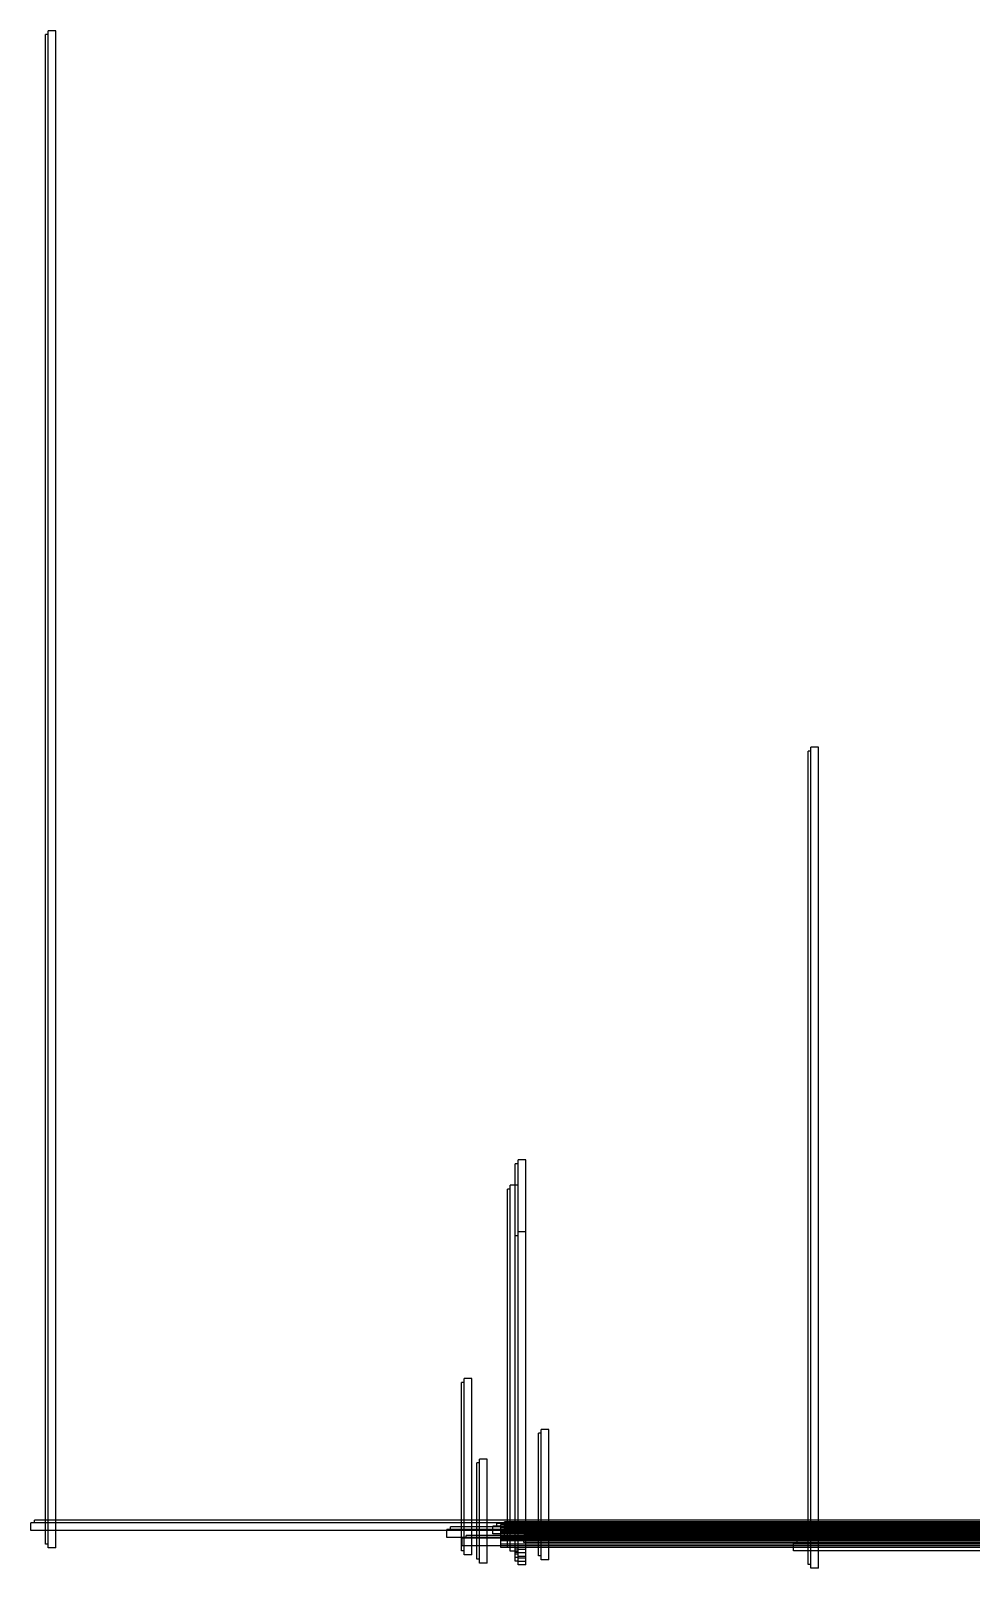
# Model space of a CAD drawing. Header units: millimetres. Extents: x -1225 to 566, y -985 to 617.
# Drawn here: x -952.4 to -830.3, y 3.2 to 202.8 of the extents above; entities that cross this region are included whole.
import ezdxf

# ---------------------------------------------------------------- set-up
doc = ezdxf.new("R2010")
doc.units = ezdxf.units.MM
doc.layers.add('HIDDEN', color=8, linetype='Continuous')
doc.layers.add('VISIBLE', color=7, linetype='Continuous')

msp = doc.modelspace()

# ---------------------------------------------------------------- linework, layer by layer
at = {"layer": 'HIDDEN'}
for points in [[(-950.18, 202.25), (-950.53, 202.25)], [(-950.53, 6.31), (-950.53, 202.25)], [(-950.18, 202.25), (-950.53, 202.25)], [(-950.53, 6.31), (-950.53, 202.25)], [(-950.18, 202.25), (-950.53, 202.25)], [(-950.53, 6.31), (-950.53, 202.25)], [(-950.18, 202.25), (-950.53, 202.25)], [(-950.53, 6.31), (-950.53, 202.25)], [(-950.18, 202.25), (-950.53, 202.25)], [(-950.53, 6.31), (-950.53, 202.25)], [(-949.18, 202.75), (-950.18, 202.75)], [(-950.18, 5.81), (-950.18, 202.75)], [(-950.18, 6.31), (-950.18, 202.25)], [(-950.18, 6.31), (-950.18, 202.25)], [(-950.18, 6.31), (-950.18, 202.25)], [(-950.18, 6.31), (-950.18, 202.25)], [(-950.18, 6.31), (-950.18, 202.25)], [(-950.18, 6.31), (-950.18, 202.25)], [(-949.18, 5.81), (-949.18, 202.75)], [(-851.18, 109.25), (-851.53, 109.25)], [(-851.53, 3.67), (-851.53, 109.25)], [(-851.18, 109.25), (-851.53, 109.25)], [(-851.53, 3.67), (-851.53, 109.25)], [(-851.18, 109.25), (-851.53, 109.25)], [(-851.53, 3.67), (-851.53, 109.25)], [(-851.18, 109.25), (-851.53, 109.25)], [(-851.53, 3.67), (-851.53, 109.25)], [(-851.18, 109.25), (-851.53, 109.25)], [(-851.53, 3.67), (-851.53, 109.25)], [(-850.18, 109.75), (-851.18, 109.75)], [(-851.18, 3.17), (-851.18, 109.75)], [(-851.18, 3.67), (-851.18, 109.25)], [(-851.18, 3.67), (-851.18, 109.25)], [(-851.18, 3.67), (-851.18, 109.25)], [(-851.18, 3.67), (-851.18, 109.25)], [(-851.18, 3.67), (-851.18, 109.25)], [(-851.18, 3.67), (-851.18, 109.25)], [(-850.18, 3.17), (-850.18, 109.75)], [(-888.18, 56.18), (-889.18, 56.18)], [(-889.18, 4.05), (-889.18, 56.18)], [(-888.18, 56.18), (-889.18, 56.18)], [(-889.18, 3.61), (-889.18, 56.18)], [(-888.18, 56.18), (-889.18, 56.18)], [(-889.18, 4.49), (-889.18, 56.18)], [(-888.18, 56.18), (-889.18, 56.18)], [(-889.18, 4.05), (-889.18, 56.18)], [(-888.18, 56.18), (-889.18, 56.18)], [(-889.18, 5.59), (-889.18, 56.18)], [(-888.18, 56.18), (-889.18, 56.18)], [(-889.18, 4.49), (-889.18, 56.18)], [(-888.18, 56.18), (-889.18, 56.18)], [(-889.18, 5.59), (-889.18, 56.18)], [(-888.18, 4.05), (-888.18, 56.18)], [(-888.18, 3.61), (-888.18, 56.18)], [(-888.18, 4.49), (-888.18, 56.18)], [(-888.18, 4.05), (-888.18, 56.18)], [(-888.18, 5.59), (-888.18, 56.18)], [(-888.18, 4.49), (-888.18, 56.18)], [(-888.18, 5.59), (-888.18, 56.18)], [(-889.18, 55.68), (-889.53, 55.68)], [(-889.53, 4.11), (-889.53, 55.68)], [(-889.18, 55.68), (-889.53, 55.68)], [(-889.53, 4.11), (-889.53, 55.68)], [(-889.18, 55.68), (-889.53, 55.68)], [(-889.53, 4.11), (-889.53, 55.68)], [(-889.18, 55.68), (-889.53, 55.68)], [(-889.53, 4.11), (-889.53, 55.68)], [(-889.18, 55.68), (-889.53, 55.68)], [(-889.53, 4.55), (-889.53, 55.68)], [(-889.18, 55.68), (-889.53, 55.68)], [(-889.53, 4.11), (-889.53, 55.68)], [(-889.18, 55.68), (-889.53, 55.68)], [(-889.53, 4.55), (-889.53, 55.68)], [(-889.18, 55.68), (-889.53, 55.68)], [(-889.53, 4.55), (-889.53, 55.68)], [(-889.18, 55.68), (-889.53, 55.68)], [(-889.53, 4.55), (-889.53, 55.68)], [(-889.18, 55.68), (-889.53, 55.68)], [(-889.53, 4.55), (-889.53, 55.68)], [(-889.18, 55.68), (-889.53, 55.68)], [(-889.53, 4.99), (-889.53, 55.68)], [(-889.18, 55.68), (-889.53, 55.68)], [(-889.53, 4.55), (-889.53, 55.68)], [(-889.18, 55.68), (-889.53, 55.68)], [(-889.53, 4.99), (-889.53, 55.68)], [(-889.18, 55.68), (-889.53, 55.68)], [(-889.53, 4.99), (-889.53, 55.68)], [(-889.18, 55.68), (-889.53, 55.68)], [(-889.53, 4.99), (-889.53, 55.68)], [(-889.18, 55.68), (-889.53, 55.68)], [(-889.53, 4.99), (-889.53, 55.68)], [(-889.18, 55.68), (-889.53, 55.68)], [(-889.53, 5.37), (-889.53, 55.68)], [(-889.18, 55.68), (-889.53, 55.68)], [(-889.53, 4.99), (-889.53, 55.68)], [(-889.18, 55.68), (-889.53, 55.68)], [(-889.53, 6.09), (-889.53, 55.68)], [(-889.18, 55.68), (-889.53, 55.68)], [(-889.53, 6.09), (-889.53, 55.68)], [(-889.18, 55.68), (-889.53, 55.68)], [(-889.53, 6.09), (-889.53, 55.68)], [(-889.18, 55.68), (-889.53, 55.68)], [(-889.53, 6.09), (-889.53, 55.68)], [(-889.18, 55.68), (-889.53, 55.68)], [(-889.53, 6.09), (-889.53, 55.68)], [(-889.18, 4.11), (-889.18, 55.68)], [(-889.18, 4.11), (-889.18, 55.68)], [(-889.18, 4.11), (-889.18, 55.68)], [(-889.18, 4.11), (-889.18, 55.68)], [(-889.18, 4.11), (-889.18, 55.68)], [(-889.18, 4.11), (-889.18, 55.68)], [(-889.18, 4.55), (-889.18, 55.68)], [(-889.18, 4.55), (-889.18, 55.68)], [(-889.18, 4.55), (-889.18, 55.68)], [(-889.18, 4.55), (-889.18, 55.68)], [(-889.18, 4.55), (-889.18, 55.68)], [(-889.18, 4.55), (-889.18, 55.68)], [(-889.18, 4.99), (-889.18, 55.68)], [(-889.18, 4.99), (-889.18, 55.68)], [(-889.18, 4.99), (-889.18, 55.68)], [(-889.18, 4.99), (-889.18, 55.68)], [(-889.18, 4.99), (-889.18, 55.68)], [(-889.18, 4.99), (-889.18, 55.68)], [(-889.18, 6.09), (-889.18, 55.68)], [(-889.18, 6.09), (-889.18, 55.68)], [(-889.18, 6.09), (-889.18, 55.68)], [(-889.18, 6.09), (-889.18, 55.68)], [(-889.18, 6.09), (-889.18, 55.68)], [(-889.18, 6.09), (-889.18, 55.68)], [(-890.18, 52.38), (-890.53, 52.38)], [(-890.53, 5.87), (-890.53, 52.38)], [(-890.18, 52.38), (-890.53, 52.38)], [(-890.53, 5.87), (-890.53, 52.38)], [(-890.18, 52.38), (-890.53, 52.38)], [(-890.53, 5.87), (-890.53, 52.38)], [(-890.18, 52.38), (-890.53, 52.38)], [(-890.53, 5.87), (-890.53, 52.38)], [(-890.18, 52.38), (-890.53, 52.38)], [(-890.53, 5.87), (-890.53, 52.38)], [(-889.18, 52.88), (-890.18, 52.88)], [(-890.18, 5.37), (-890.18, 52.88)], [(-890.18, 5.87), (-890.18, 52.38)], [(-890.18, 5.87), (-890.18, 52.38)], [(-890.18, 5.87), (-890.18, 52.38)], [(-890.18, 5.87), (-890.18, 52.38)], [(-890.18, 5.87), (-890.18, 52.38)], [(-890.18, 5.87), (-890.18, 52.38)], [(-889.18, 52.88), (-889.53, 52.88)], [(-889.18, 5.59), (-889.18, 52.88)], [(-889.18, 5.37), (-889.18, 52.88)], [(-889.18, 46.33), (-889.53, 46.33)], [(-889.53, 5.21), (-889.53, 46.33)], [(-889.18, 46.33), (-889.53, 46.33)], [(-889.53, 5.21), (-889.53, 46.33)], [(-889.18, 46.33), (-889.53, 46.33)], [(-889.53, 5.21), (-889.53, 46.33)], [(-889.18, 46.33), (-889.53, 46.33)], [(-889.53, 5.21), (-889.53, 46.33)], [(-889.18, 46.33), (-889.53, 46.33)], [(-889.53, 5.37), (-889.53, 46.33)], [(-889.18, 46.33), (-889.53, 46.33)], [(-889.53, 5.21), (-889.53, 46.33)], [(-889.18, 46.33), (-889.53, 46.33)], [(-889.53, 5.65), (-889.53, 46.33)], [(-889.18, 46.33), (-889.53, 46.33)], [(-889.53, 5.65), (-889.53, 46.33)], [(-889.18, 46.33), (-889.53, 46.33)], [(-889.53, 5.65), (-889.53, 46.33)], [(-889.18, 46.33), (-889.53, 46.33)], [(-889.53, 5.65), (-889.53, 46.33)], [(-889.18, 46.33), (-889.53, 46.33)], [(-889.53, 5.65), (-889.53, 46.33)], [(-889.18, 46.33), (-889.53, 46.33)], [(-889.53, 5.65), (-889.53, 46.33)], [(-888.18, 46.83), (-889.18, 46.83)], [(-889.18, 5.15), (-889.18, 46.83)], [(-888.18, 46.83), (-889.18, 46.83)], [(-889.18, 4.71), (-889.18, 46.83)], [(-888.18, 46.83), (-889.18, 46.83)], [(-889.18, 5.37), (-889.18, 46.83)], [(-888.18, 46.83), (-889.18, 46.83)], [(-889.18, 5.15), (-889.18, 46.83)], [(-889.18, 5.21), (-889.18, 46.33)], [(-889.18, 5.21), (-889.18, 46.33)], [(-889.18, 5.21), (-889.18, 46.33)], [(-889.18, 5.21), (-889.18, 46.33)], [(-889.18, 5.21), (-889.18, 46.33)], [(-889.18, 5.21), (-889.18, 46.33)], [(-889.18, 5.65), (-889.18, 46.33)], [(-889.18, 5.65), (-889.18, 46.33)], [(-889.18, 5.65), (-889.18, 46.33)], [(-889.18, 5.65), (-889.18, 46.33)], [(-889.18, 5.65), (-889.18, 46.33)], [(-889.18, 5.65), (-889.18, 46.33)], [(-888.18, 5.15), (-888.18, 46.83)], [(-888.18, 4.71), (-888.18, 46.83)], [(-888.18, 5.59), (-888.18, 46.83)], [(-888.18, 5.15), (-888.18, 46.83)], [(-896.18, 27.3), (-896.53, 27.3)], [(-896.53, 5.43), (-896.53, 27.3)], [(-896.18, 27.3), (-896.53, 27.3)], [(-896.53, 5.43), (-896.53, 27.3)], [(-896.18, 27.3), (-896.53, 27.3)], [(-896.53, 5.43), (-896.53, 27.3)], [(-896.18, 27.3), (-896.53, 27.3)], [(-896.53, 5.43), (-896.53, 27.3)], [(-896.18, 27.3), (-896.53, 27.3)], [(-896.53, 5.43), (-896.53, 27.3)], [(-895.18, 27.8), (-896.18, 27.8)], [(-896.18, 4.93), (-896.18, 27.8)], [(-896.18, 5.43), (-896.18, 27.3)], [(-896.18, 5.43), (-896.18, 27.3)], [(-896.18, 5.43), (-896.18, 27.3)], [(-896.18, 5.43), (-896.18, 27.3)], [(-896.18, 5.43), (-896.18, 27.3)], [(-896.18, 5.43), (-896.18, 27.3)], [(-895.18, 4.93), (-895.18, 27.8)], [(-886.18, 20.7), (-886.53, 20.7)], [(-886.53, 4.77), (-886.53, 20.7)], [(-886.18, 20.7), (-886.53, 20.7)], [(-886.53, 4.77), (-886.53, 20.7)], [(-886.18, 20.7), (-886.53, 20.7)], [(-886.53, 4.77), (-886.53, 20.7)], [(-886.18, 20.7), (-886.53, 20.7)], [(-886.53, 4.77), (-886.53, 20.7)], [(-886.18, 20.7), (-886.53, 20.7)], [(-886.53, 4.77), (-886.53, 20.7)], [(-885.18, 21.2), (-886.18, 21.2)], [(-886.18, 4.27), (-886.18, 21.2)], [(-886.18, 4.77), (-886.18, 20.7)], [(-886.18, 4.77), (-886.18, 20.7)], [(-886.18, 4.77), (-886.18, 20.7)], [(-886.18, 4.77), (-886.18, 20.7)], [(-886.18, 4.77), (-886.18, 20.7)], [(-886.18, 4.77), (-886.18, 20.7)], [(-885.18, 4.27), (-885.18, 21.2)], [(-894.18, 16.85), (-894.53, 16.85)], [(-894.53, 4.33), (-894.53, 16.85)], [(-894.18, 16.85), (-894.53, 16.85)], [(-894.53, 4.33), (-894.53, 16.85)], [(-894.18, 16.85), (-894.53, 16.85)], [(-894.53, 4.33), (-894.53, 16.85)], [(-894.18, 16.85), (-894.53, 16.85)], [(-894.53, 4.33), (-894.53, 16.85)], [(-894.18, 16.85), (-894.53, 16.85)], [(-894.53, 4.33), (-894.53, 16.85)], [(-893.18, 17.35), (-894.18, 17.35)], [(-894.18, 3.83), (-894.18, 17.35)], [(-894.18, 4.33), (-894.18, 16.85)], [(-894.18, 4.33), (-894.18, 16.85)], [(-894.18, 4.33), (-894.18, 16.85)], [(-894.18, 4.33), (-894.18, 16.85)], [(-894.18, 4.33), (-894.18, 16.85)], [(-894.18, 4.33), (-894.18, 16.85)], [(-893.18, 3.83), (-893.18, 17.35)], [(-691.93, 9.06), (-952.43, 9.06)], [(-952.43, 8.06), (-952.43, 9.06)], [(-691.93, 8.06), (-952.43, 8.06)], [(-692.43, 9.41), (-951.93, 9.41)], [(-951.93, 9.06), (-951.93, 9.41)], [(-692.43, 9.41), (-951.93, 9.41)], [(-951.93, 9.06), (-951.93, 9.41)], [(-692.43, 9.41), (-951.93, 9.41)], [(-951.93, 9.06), (-951.93, 9.41)], [(-692.43, 9.41), (-951.93, 9.41)], [(-951.93, 9.06), (-951.93, 9.41)], [(-692.43, 9.41), (-951.93, 9.41)], [(-951.93, 9.06), (-951.93, 9.41)], [(-692.43, 9.06), (-951.93, 9.06)], [(-692.43, 9.06), (-951.93, 9.06)], [(-692.43, 9.06), (-951.93, 9.06)], [(-692.43, 9.06), (-951.93, 9.06)], [(-692.43, 9.06), (-951.93, 9.06)], [(-692.43, 9.06), (-951.93, 9.06)], [(-950.53, 8.06), (-950.53, 9.06)], [(-949.18, 9.41), (-950.18, 9.41)], [(-673.93, 8.18), (-898.43, 8.18)], [(-898.43, 8.06), (-898.43, 8.18)], [(-667.93, 8.18), (-898.43, 8.18)], [(-898.43, 7.18), (-898.43, 8.18)], [(-668.43, 8.53), (-897.93, 8.53)], [(-897.93, 8.18), (-897.93, 8.53)], [(-668.43, 8.53), (-897.93, 8.53)], [(-897.93, 8.18), (-897.93, 8.53)], [(-668.43, 8.53), (-897.93, 8.53)], [(-897.93, 8.18), (-897.93, 8.53)], [(-668.43, 8.53), (-897.93, 8.53)], [(-897.93, 8.18), (-897.93, 8.53)], [(-674.43, 8.53), (-897.93, 8.53)], [(-897.93, 8.18), (-897.93, 8.53)], [(-668.43, 8.53), (-897.93, 8.53)], [(-897.93, 8.18), (-897.93, 8.53)], [(-668.43, 8.18), (-897.93, 8.18)], [(-668.43, 8.18), (-897.93, 8.18)], [(-668.43, 8.18), (-897.93, 8.18)], [(-668.43, 8.18), (-897.93, 8.18)], [(-668.43, 8.18), (-897.93, 8.18)], [(-668.43, 8.18), (-897.93, 8.18)], [(-896.53, 7.18), (-896.53, 9.41)], [(-896.18, 8.06), (-896.18, 9.41)], [(-895.18, 8.06), (-895.18, 9.41)], [(-894.53, 7.18), (-894.53, 9.41)], [(-894.18, 7.18), (-894.18, 9.41)], [(-893.18, 7.18), (-893.18, 9.41)], [(-685.93, 8.62), (-892.43, 8.62)], [(-892.43, 8.06), (-892.43, 8.62)], [(-679.93, 8.62), (-892.43, 8.62)], [(-892.43, 7.62), (-892.43, 8.62)], [(-680.43, 8.97), (-891.93, 8.97)], [(-891.93, 8.62), (-891.93, 8.97)], [(-680.43, 8.97), (-891.93, 8.97)], [(-891.93, 8.62), (-891.93, 8.97)], [(-680.43, 8.97), (-891.93, 8.97)], [(-891.93, 8.62), (-891.93, 8.97)], [(-680.43, 8.97), (-891.93, 8.97)], [(-891.93, 8.62), (-891.93, 8.97)], [(-686.43, 8.97), (-891.93, 8.97)], [(-891.93, 8.62), (-891.93, 8.97)], [(-680.43, 8.97), (-891.93, 8.97)], [(-891.93, 8.62), (-891.93, 8.97)], [(-680.43, 8.62), (-891.93, 8.62)], [(-680.43, 8.62), (-891.93, 8.62)], [(-680.43, 8.62), (-891.93, 8.62)], [(-680.43, 8.62), (-891.93, 8.62)], [(-680.43, 8.62), (-891.93, 8.62)], [(-680.43, 8.62), (-891.93, 8.62)], [(-691.93, 8.84), (-891.43, 8.84)], [(-891.43, 8.06), (-891.43, 8.84)], [(-685.93, 8.84), (-891.43, 8.84)], [(-891.43, 7.84), (-891.43, 8.84)], [(-679.93, 8.4), (-891.43, 8.4)], [(-891.43, 7.62), (-891.43, 8.4)], [(-673.93, 8.4), (-891.43, 8.4)], [(-891.43, 7.4), (-891.43, 8.4)], [(-686.43, 9.19), (-890.93, 9.19)], [(-890.93, 8.84), (-890.93, 9.19)], [(-686.43, 9.19), (-890.93, 9.19)], [(-890.93, 8.84), (-890.93, 9.19)], [(-686.43, 9.19), (-890.93, 9.19)], [(-890.93, 8.84), (-890.93, 9.19)], [(-686.43, 9.19), (-890.93, 9.19)], [(-890.93, 8.84), (-890.93, 9.19)], [(-692.43, 9.19), (-890.93, 9.19)], [(-890.93, 8.84), (-890.93, 9.19)], [(-686.43, 9.19), (-890.93, 9.19)], [(-890.93, 8.84), (-890.93, 9.19)], [(-686.43, 8.84), (-890.93, 8.84)], [(-686.43, 8.84), (-890.93, 8.84)], [(-686.43, 8.84), (-890.93, 8.84)], [(-686.43, 8.84), (-890.93, 8.84)], [(-686.43, 8.84), (-890.93, 8.84)], [(-686.43, 8.84), (-890.93, 8.84)], [(-674.43, 8.75), (-890.93, 8.75)], [(-890.93, 8.4), (-890.93, 8.75)], [(-674.43, 8.75), (-890.93, 8.75)], [(-890.93, 8.4), (-890.93, 8.75)], [(-674.43, 8.75), (-890.93, 8.75)], [(-890.93, 8.4), (-890.93, 8.75)], [(-674.43, 8.75), (-890.93, 8.75)], [(-890.93, 8.4), (-890.93, 8.75)], [(-680.43, 8.75), (-890.93, 8.75)], [(-890.93, 8.4), (-890.93, 8.75)], [(-674.43, 8.75), (-890.93, 8.75)], [(-890.93, 8.4), (-890.93, 8.75)], [(-674.43, 8.4), (-890.93, 8.4)], [(-674.43, 8.4), (-890.93, 8.4)], [(-674.43, 8.4), (-890.93, 8.4)], [(-674.43, 8.4), (-890.93, 8.4)], [(-674.43, 8.4), (-890.93, 8.4)], [(-674.43, 8.4), (-890.93, 8.4)], [(-662.43, 8.31), (-890.93, 8.31)], [(-890.93, 7.96), (-890.93, 8.31)], [(-662.43, 8.31), (-890.93, 8.31)], [(-890.93, 7.96), (-890.93, 8.31)], [(-662.43, 8.31), (-890.93, 8.31)], [(-890.93, 7.96), (-890.93, 8.31)], [(-662.43, 8.31), (-890.93, 8.31)], [(-890.93, 7.96), (-890.93, 8.31)], [(-668.43, 8.31), (-890.93, 8.31)], [(-890.93, 7.96), (-890.93, 8.31)], [(-662.43, 8.31), (-890.93, 8.31)], [(-890.93, 7.96), (-890.93, 8.31)], [(-656.43, 8.09), (-890.93, 8.09)], [(-890.93, 7.74), (-890.93, 8.09)], [(-656.43, 8.09), (-890.93, 8.09)], [(-890.93, 7.74), (-890.93, 8.09)], [(-656.43, 8.09), (-890.93, 8.09)], [(-890.93, 7.74), (-890.93, 8.09)], [(-656.43, 8.09), (-890.93, 8.09)], [(-890.93, 7.74), (-890.93, 8.09)], [(-658.93, 8.09), (-890.93, 8.09)], [(-890.93, 7.74), (-890.93, 8.09)], [(-656.43, 8.09), (-890.93, 8.09)], [(-890.93, 7.74), (-890.93, 8.09)], [(-890.53, 7.62), (-890.53, 9.41)], [(-890.18, 7.84), (-890.18, 9.41)], [(-889.53, 7.84), (-889.53, 9.41)], [(-889.18, 8.06), (-889.18, 9.41)], [(-888.18, 8.06), (-888.18, 9.41)], [(-886.53, 6.08), (-886.53, 9.41)], [(-886.18, 6.08), (-886.18, 9.41)], [(-885.18, 6.08), (-885.18, 9.41)], [(-851.53, 5.42), (-851.53, 9.41)], [(-851.18, 5.86), (-851.18, 9.41)], [(-850.18, 5.86), (-850.18, 9.41)], [(-950.18, 6.31), (-950.53, 6.31)], [(-950.18, 6.31), (-950.53, 6.31)], [(-950.18, 6.31), (-950.53, 6.31)], [(-950.18, 6.31), (-950.53, 6.31)], [(-950.18, 6.31), (-950.53, 6.31)], [(-667.93, 7.18), (-898.43, 7.18)], [(-895.18, 7.08), (-896.43, 7.08)], [(-896.43, 6.08), (-896.43, 7.08)], [(-637.93, 7.08), (-896.43, 7.08)], [(-896.43, 6.08), (-896.43, 7.08)], [(-895.18, 6.08), (-896.43, 6.08)], [(-637.93, 6.08), (-896.43, 6.08)], [(-638.43, 7.43), (-895.93, 7.43)], [(-895.93, 7.08), (-895.93, 7.43)], [(-638.43, 7.43), (-895.93, 7.43)], [(-895.93, 7.08), (-895.93, 7.43)], [(-638.43, 7.43), (-895.93, 7.43)], [(-895.93, 7.08), (-895.93, 7.43)], [(-638.43, 7.43), (-895.93, 7.43)], [(-895.93, 7.08), (-895.93, 7.43)], [(-638.43, 7.43), (-895.93, 7.43)], [(-895.93, 7.08), (-895.93, 7.43)], [(-638.43, 7.43), (-895.93, 7.43)], [(-895.93, 7.08), (-895.93, 7.43)], [(-638.43, 7.08), (-895.93, 7.08)], [(-638.43, 7.08), (-895.93, 7.08)], [(-638.43, 7.08), (-895.93, 7.08)], [(-638.43, 7.08), (-895.93, 7.08)], [(-638.43, 7.08), (-895.93, 7.08)], [(-638.43, 7.08), (-895.93, 7.08)], [(-894.53, 6.08), (-894.53, 7.08)], [(-679.93, 7.62), (-892.43, 7.62)], [(-667.93, 7.96), (-891.43, 7.96)], [(-891.43, 7.18), (-891.43, 7.96)], [(-661.93, 7.96), (-891.43, 7.96)], [(-891.43, 6.96), (-891.43, 7.96)], [(-685.93, 7.84), (-891.43, 7.84)], [(-658.93, 7.74), (-891.43, 7.74)], [(-891.43, 6.96), (-891.43, 7.74)], [(-655.93, 7.74), (-891.43, 7.74)], [(-891.43, 6.74), (-891.43, 7.74)], [(-673.93, 7.4), (-891.43, 7.4)], [(-655.93, 7.3), (-891.43, 7.3)], [(-891.43, 6.74), (-891.43, 7.3)], [(-643.93, 7.3), (-891.43, 7.3)], [(-891.43, 6.3), (-891.43, 7.3)], [(-637.93, 7.08), (-891.43, 7.08)], [(-661.93, 6.96), (-891.43, 6.96)], [(-631.93, 6.86), (-891.43, 6.86)], [(-891.43, 6.08), (-891.43, 6.86)], [(-631.93, 6.86), (-891.43, 6.86)], [(-891.43, 5.86), (-891.43, 6.86)], [(-655.93, 6.74), (-891.43, 6.74)], [(-643.93, 6.3), (-891.43, 6.3)], [(-662.43, 7.96), (-890.93, 7.96)], [(-662.43, 7.96), (-890.93, 7.96)], [(-662.43, 7.96), (-890.93, 7.96)], [(-662.43, 7.96), (-890.93, 7.96)], [(-662.43, 7.96), (-890.93, 7.96)], [(-662.43, 7.96), (-890.93, 7.96)], [(-656.43, 7.74), (-890.93, 7.74)], [(-656.43, 7.74), (-890.93, 7.74)], [(-656.43, 7.74), (-890.93, 7.74)], [(-656.43, 7.74), (-890.93, 7.74)], [(-656.43, 7.74), (-890.93, 7.74)], [(-656.43, 7.74), (-890.93, 7.74)], [(-644.43, 7.65), (-890.93, 7.65)], [(-890.93, 7.3), (-890.93, 7.65)], [(-644.43, 7.65), (-890.93, 7.65)], [(-890.93, 7.3), (-890.93, 7.65)], [(-644.43, 7.65), (-890.93, 7.65)], [(-890.93, 7.3), (-890.93, 7.65)], [(-644.43, 7.65), (-890.93, 7.65)], [(-890.93, 7.3), (-890.93, 7.65)], [(-644.43, 7.65), (-890.93, 7.65)], [(-890.93, 7.3), (-890.93, 7.65)], [(-644.43, 7.65), (-890.93, 7.65)], [(-890.93, 7.3), (-890.93, 7.65)], [(-644.43, 7.3), (-890.93, 7.3)], [(-644.43, 7.3), (-890.93, 7.3)], [(-644.43, 7.3), (-890.93, 7.3)], [(-644.43, 7.3), (-890.93, 7.3)], [(-644.43, 7.3), (-890.93, 7.3)], [(-644.43, 7.3), (-890.93, 7.3)], [(-632.43, 7.21), (-890.93, 7.21)], [(-890.93, 6.86), (-890.93, 7.21)], [(-632.43, 7.21), (-890.93, 7.21)], [(-890.93, 6.86), (-890.93, 7.21)], [(-632.43, 7.21), (-890.93, 7.21)], [(-890.93, 6.86), (-890.93, 7.21)], [(-632.43, 7.21), (-890.93, 7.21)], [(-890.93, 6.86), (-890.93, 7.21)], [(-632.43, 7.21), (-890.93, 7.21)], [(-890.93, 6.86), (-890.93, 7.21)], [(-632.43, 7.21), (-890.93, 7.21)], [(-890.93, 6.86), (-890.93, 7.21)], [(-632.43, 6.86), (-890.93, 6.86)], [(-632.43, 6.86), (-890.93, 6.86)], [(-632.43, 6.86), (-890.93, 6.86)], [(-632.43, 6.86), (-890.93, 6.86)], [(-632.43, 6.86), (-890.93, 6.86)], [(-632.43, 6.86), (-890.93, 6.86)], [(-888.18, 7.4), (-890.53, 7.4)], [(-888.18, 7.18), (-890.53, 7.18)], [(-888.18, 6.96), (-890.53, 6.96)], [(-888.18, 6.74), (-890.53, 6.74)], [(-888.18, 6.3), (-890.53, 6.3)], [(-888.18, 6.08), (-890.53, 6.08)], [(-888.18, 7.62), (-889.53, 7.62)], [(-889.18, 6.09), (-889.53, 6.09)], [(-889.18, 6.09), (-889.53, 6.09)], [(-889.18, 6.09), (-889.53, 6.09)], [(-889.18, 6.09), (-889.53, 6.09)], [(-889.18, 6.09), (-889.53, 6.09)], [(-649.93, 7.52), (-888.43, 7.52)], [(-888.43, 6.52), (-888.43, 7.52)], [(-649.93, 7.52), (-888.43, 7.52)], [(-888.43, 6.52), (-888.43, 7.52)], [(-649.93, 6.52), (-888.43, 6.52)], [(-649.93, 6.52), (-888.43, 6.52)], [(-650.43, 7.87), (-887.93, 7.87)], [(-887.93, 7.52), (-887.93, 7.87)], [(-650.43, 7.87), (-887.93, 7.87)], [(-887.93, 7.52), (-887.93, 7.87)], [(-650.43, 7.87), (-887.93, 7.87)], [(-887.93, 7.52), (-887.93, 7.87)], [(-650.43, 7.87), (-887.93, 7.87)], [(-887.93, 7.52), (-887.93, 7.87)], [(-650.43, 7.87), (-887.93, 7.87)], [(-887.93, 7.52), (-887.93, 7.87)], [(-650.43, 7.87), (-887.93, 7.87)], [(-887.93, 7.52), (-887.93, 7.87)], [(-650.43, 7.52), (-887.93, 7.52)], [(-650.43, 7.52), (-887.93, 7.52)], [(-650.43, 7.52), (-887.93, 7.52)], [(-650.43, 7.52), (-887.93, 7.52)], [(-650.43, 7.52), (-887.93, 7.52)], [(-650.43, 7.52), (-887.93, 7.52)], [(-619.93, 6.42), (-853.43, 6.42)], [(-853.43, 5.86), (-853.43, 6.42)], [(-619.93, 6.42), (-853.43, 6.42)], [(-853.43, 5.42), (-853.43, 6.42)], [(-620.43, 6.77), (-852.93, 6.77)], [(-852.93, 6.42), (-852.93, 6.77)], [(-620.43, 6.77), (-852.93, 6.77)], [(-852.93, 6.42), (-852.93, 6.77)], [(-620.43, 6.77), (-852.93, 6.77)], [(-852.93, 6.42), (-852.93, 6.77)], [(-620.43, 6.77), (-852.93, 6.77)], [(-852.93, 6.42), (-852.93, 6.77)], [(-620.43, 6.77), (-852.93, 6.77)], [(-852.93, 6.42), (-852.93, 6.77)], [(-620.43, 6.77), (-852.93, 6.77)], [(-852.93, 6.42), (-852.93, 6.77)], [(-620.43, 6.42), (-852.93, 6.42)], [(-620.43, 6.42), (-852.93, 6.42)], [(-620.43, 6.42), (-852.93, 6.42)], [(-620.43, 6.42), (-852.93, 6.42)], [(-620.43, 6.42), (-852.93, 6.42)], [(-620.43, 6.42), (-852.93, 6.42)], [(-949.18, 5.81), (-950.18, 5.81)], [(-896.18, 5.43), (-896.53, 5.43)], [(-896.18, 5.43), (-896.53, 5.43)], [(-896.18, 5.43), (-896.53, 5.43)], [(-896.18, 5.43), (-896.53, 5.43)], [(-896.18, 5.43), (-896.53, 5.43)], [(-895.18, 4.93), (-896.18, 4.93)], [(-894.18, 4.33), (-894.53, 4.33)], [(-894.18, 4.33), (-894.53, 4.33)], [(-894.18, 4.33), (-894.53, 4.33)], [(-894.18, 4.33), (-894.53, 4.33)], [(-894.18, 4.33), (-894.53, 4.33)], [(-631.93, 5.86), (-891.43, 5.86)], [(-890.18, 5.87), (-890.53, 5.87)], [(-890.18, 5.87), (-890.53, 5.87)], [(-890.18, 5.87), (-890.53, 5.87)], [(-890.18, 5.87), (-890.53, 5.87)], [(-890.18, 5.87), (-890.53, 5.87)], [(-888.18, 5.86), (-890.18, 5.86)], [(-889.18, 5.37), (-890.18, 5.37)], [(-889.18, 5.65), (-889.53, 5.65)], [(-889.18, 5.65), (-889.53, 5.65)], [(-889.18, 5.65), (-889.53, 5.65)], [(-889.18, 5.65), (-889.53, 5.65)], [(-889.18, 5.65), (-889.53, 5.65)], [(-889.18, 5.65), (-889.53, 5.65)], [(-889.18, 5.21), (-889.53, 5.21)], [(-889.18, 5.21), (-889.53, 5.21)], [(-889.18, 5.21), (-889.53, 5.21)], [(-889.18, 5.21), (-889.53, 5.21)], [(-889.18, 5.21), (-889.53, 5.21)], [(-889.18, 4.99), (-889.53, 4.99)], [(-889.18, 4.99), (-889.53, 4.99)], [(-889.18, 4.99), (-889.53, 4.99)], [(-889.18, 4.99), (-889.53, 4.99)], [(-889.18, 4.99), (-889.53, 4.99)], [(-889.18, 4.55), (-889.53, 4.55)], [(-889.18, 4.55), (-889.53, 4.55)], [(-889.18, 4.55), (-889.53, 4.55)], [(-889.18, 4.55), (-889.53, 4.55)], [(-889.18, 4.55), (-889.53, 4.55)], [(-889.18, 4.11), (-889.53, 4.11)], [(-889.18, 4.11), (-889.53, 4.11)], [(-889.18, 4.11), (-889.53, 4.11)], [(-889.18, 4.11), (-889.53, 4.11)], [(-889.18, 4.11), (-889.53, 4.11)], [(-888.18, 5.59), (-889.18, 5.59)], [(-888.18, 5.15), (-889.18, 5.15)], [(-888.18, 4.71), (-889.18, 4.71)], [(-888.18, 4.49), (-889.18, 4.49)], [(-888.18, 4.05), (-889.18, 4.05)], [(-885.18, 5.86), (-886.53, 5.86)], [(-886.18, 4.77), (-886.53, 4.77)], [(-886.18, 4.77), (-886.53, 4.77)], [(-886.18, 4.77), (-886.53, 4.77)], [(-886.18, 4.77), (-886.53, 4.77)], [(-886.18, 4.77), (-886.53, 4.77)], [(-885.18, 4.27), (-886.18, 4.27)], [(-619.93, 5.42), (-853.43, 5.42)], [(-893.18, 3.83), (-894.18, 3.83)], [(-888.18, 3.61), (-889.18, 3.61)], [(-851.18, 3.67), (-851.53, 3.67)], [(-851.18, 3.67), (-851.53, 3.67)], [(-851.18, 3.67), (-851.53, 3.67)], [(-851.18, 3.67), (-851.53, 3.67)], [(-851.18, 3.67), (-851.53, 3.67)], [(-850.18, 3.17), (-851.18, 3.17)]]:
    msp.add_lwpolyline(points, dxfattribs=at)
at = {"layer": 'VISIBLE'}
for points in [[(-950.18, 202.25), (-950.53, 202.25)], [(-950.53, 9.06), (-950.53, 202.25)], [(-949.18, 202.75), (-950.18, 202.75)], [(-950.18, 5.81), (-950.18, 202.75)], [(-949.18, 5.81), (-949.18, 202.75)], [(-851.18, 109.25), (-851.53, 109.25)], [(-851.53, 9.41), (-851.53, 109.25)], [(-850.18, 109.75), (-851.18, 109.75)], [(-851.18, 9.41), (-851.18, 109.75)], [(-850.18, 9.41), (-850.18, 109.75)], [(-888.18, 56.18), (-889.18, 56.18)], [(-889.18, 9.41), (-889.18, 56.18)], [(-888.18, 9.41), (-888.18, 56.18)], [(-889.18, 55.68), (-889.53, 55.68)], [(-889.53, 9.41), (-889.53, 55.68)], [(-890.18, 52.38), (-890.53, 52.38)], [(-890.53, 9.41), (-890.53, 52.38)], [(-889.53, 52.88), (-890.18, 52.88)], [(-890.18, 9.41), (-890.18, 52.88)], [(-896.18, 27.3), (-896.53, 27.3)], [(-896.53, 9.41), (-896.53, 27.3)], [(-895.18, 27.8), (-896.18, 27.8)], [(-896.18, 9.41), (-896.18, 27.8)], [(-895.18, 9.41), (-895.18, 27.8)], [(-886.18, 20.7), (-886.53, 20.7)], [(-886.53, 9.41), (-886.53, 20.7)], [(-885.18, 21.2), (-886.18, 21.2)], [(-886.18, 9.41), (-886.18, 21.2)], [(-885.18, 9.41), (-885.18, 21.2)], [(-894.18, 16.85), (-894.53, 16.85)], [(-894.53, 9.41), (-894.53, 16.85)], [(-893.18, 17.35), (-894.18, 17.35)], [(-894.18, 9.41), (-894.18, 17.35)], [(-893.18, 9.41), (-893.18, 17.35)], [(-691.93, 9.06), (-952.43, 9.06)], [(-952.43, 8.06), (-952.43, 9.06)], [(-691.93, 8.06), (-952.43, 8.06)], [(-950.18, 9.41), (-951.93, 9.41)], [(-951.93, 9.06), (-951.93, 9.41)], [(-950.53, 6.31), (-950.53, 8.06)], [(-692.43, 9.41), (-949.18, 9.41)], [(-898.43, 7.18), (-898.43, 8.06)], [(-896.18, 4.93), (-896.18, 8.06)], [(-895.18, 4.93), (-895.18, 8.06)], [(-892.43, 7.62), (-892.43, 8.06)], [(-891.43, 7.84), (-891.43, 8.06)], [(-889.18, 5.59), (-889.18, 8.06)], [(-888.18, 5.59), (-888.18, 8.06)], [(-950.18, 6.31), (-950.53, 6.31)], [(-890.53, 7.18), (-898.43, 7.18)], [(-896.53, 5.43), (-896.53, 7.18)], [(-891.43, 7.08), (-895.18, 7.08)], [(-890.53, 6.08), (-895.18, 6.08)], [(-894.53, 7.08), (-894.53, 7.18)], [(-894.53, 4.33), (-894.53, 6.08)], [(-894.18, 3.83), (-894.18, 7.18)], [(-893.18, 3.83), (-893.18, 7.18)], [(-889.53, 7.62), (-892.43, 7.62)], [(-685.93, 7.84), (-891.43, 7.84)], [(-891.43, 7.4), (-891.43, 7.62)], [(-890.53, 7.4), (-891.43, 7.4)], [(-891.43, 6.96), (-891.43, 7.18)], [(-891.43, 6.74), (-891.43, 6.96)], [(-890.53, 6.96), (-891.43, 6.96)], [(-891.43, 6.3), (-891.43, 6.74)], [(-890.53, 6.74), (-891.43, 6.74)], [(-890.53, 6.3), (-891.43, 6.3)], [(-891.43, 5.86), (-891.43, 6.08)], [(-890.53, 5.87), (-890.53, 7.62)], [(-890.18, 5.37), (-890.18, 7.84)], [(-889.53, 6.09), (-889.53, 7.84)], [(-889.18, 6.09), (-889.53, 6.09)], [(-679.93, 7.62), (-888.18, 7.62)], [(-673.93, 7.4), (-888.18, 7.4)], [(-793.38, 7.18), (-888.18, 7.18)], [(-793.38, 6.96), (-888.18, 6.96)], [(-799.03, 6.74), (-888.18, 6.74)], [(-799.03, 6.3), (-888.18, 6.3)], [(-793.03, 6.08), (-888.18, 6.08)], [(-886.53, 4.77), (-886.53, 6.08)], [(-886.18, 4.27), (-886.18, 6.08)], [(-885.18, 4.27), (-885.18, 6.08)], [(-949.18, 5.81), (-950.18, 5.81)], [(-896.18, 5.43), (-896.53, 5.43)], [(-895.18, 4.93), (-896.18, 4.93)], [(-894.18, 4.33), (-894.53, 4.33)], [(-890.18, 5.86), (-891.43, 5.86)], [(-890.18, 5.87), (-890.53, 5.87)], [(-889.18, 5.37), (-890.18, 5.37)], [(-889.53, 4.99), (-889.53, 5.37)], [(-889.53, 5.21), (-889.53, 5.37)], [(-889.18, 5.21), (-889.53, 5.21)], [(-889.53, 4.55), (-889.53, 4.99)], [(-889.18, 4.99), (-889.53, 4.99)], [(-889.53, 4.11), (-889.53, 4.55)], [(-889.18, 4.55), (-889.53, 4.55)], [(-889.18, 4.11), (-889.53, 4.11)], [(-889.18, 4.49), (-889.18, 5.59)], [(-889.18, 5.37), (-889.18, 5.59)], [(-888.18, 5.59), (-889.18, 5.59)], [(-889.18, 5.15), (-889.18, 5.37)], [(-889.18, 4.71), (-889.18, 5.15)], [(-888.18, 5.15), (-889.18, 5.15)], [(-888.18, 4.71), (-889.18, 4.71)], [(-889.18, 4.05), (-889.18, 4.49)], [(-888.18, 4.49), (-889.18, 4.49)], [(-889.18, 3.61), (-889.18, 4.05)], [(-888.18, 4.05), (-889.18, 4.05)], [(-886.53, 5.86), (-888.18, 5.86)], [(-888.18, 4.49), (-888.18, 5.59)], [(-888.18, 5.15), (-888.18, 5.59)], [(-888.18, 4.71), (-888.18, 5.15)], [(-888.18, 4.05), (-888.18, 4.49)], [(-888.18, 3.61), (-888.18, 4.05)], [(-886.18, 4.77), (-886.53, 4.77)], [(-885.18, 4.27), (-886.18, 4.27)], [(-637.43, 5.86), (-885.18, 5.86)], [(-853.43, 5.42), (-853.43, 5.86)], [(-725.53, 5.42), (-853.43, 5.42)], [(-851.53, 3.67), (-851.53, 5.42)], [(-851.18, 3.17), (-851.18, 5.86)], [(-850.18, 3.17), (-850.18, 5.86)], [(-893.18, 3.83), (-894.18, 3.83)], [(-888.18, 3.61), (-889.18, 3.61)], [(-851.18, 3.67), (-851.53, 3.67)], [(-850.18, 3.17), (-851.18, 3.17)]]:
    msp.add_lwpolyline(points, dxfattribs=at)

doc.saveas('drawing.dxf')
